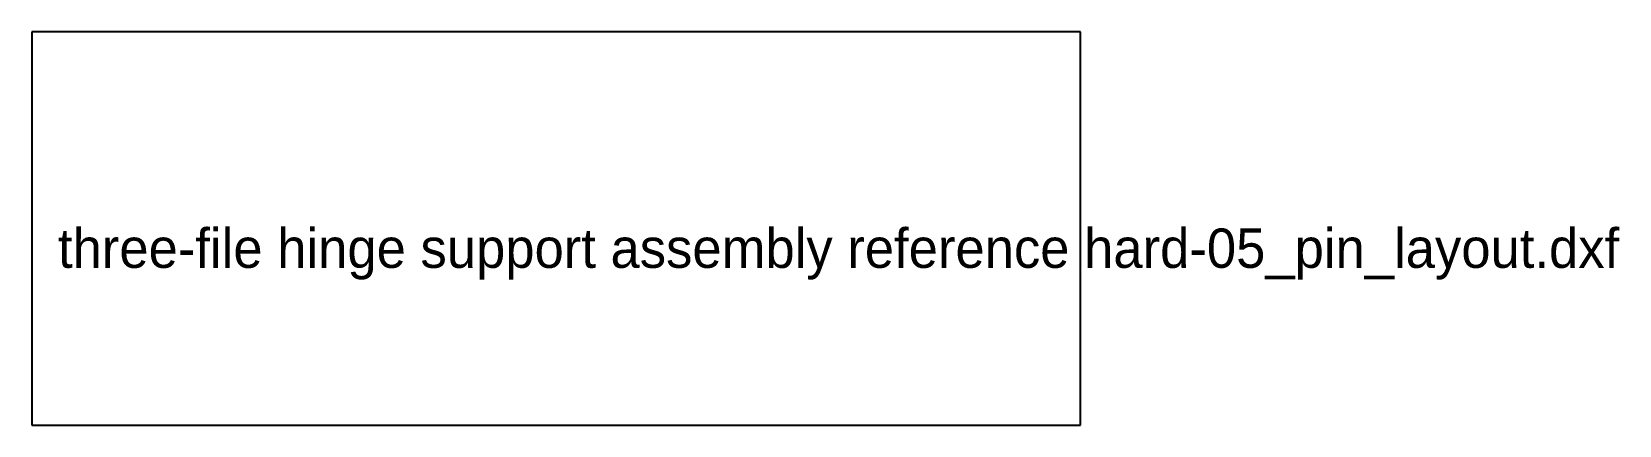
# Model space of a CAD drawing. Header units: millimetres. Extents: x 0 to 121, y 0 to 30.
import ezdxf

# ---------------------------------------------------------------- set-up
doc = ezdxf.new("R2010")
doc.units = ezdxf.units.MM
doc.layers.add('REFERENCE', color=252, linetype='Continuous')

msp = doc.modelspace()

# ---------------------------------------------------------------- linework, layer by layer
at = {"layer": 'REFERENCE'}
for p, q in [((80, 30), (0, 30)), ((0, 30), (0, 0)), ((80, 0), (80, 30)), ((0, 0), (80, 0))]:
    msp.add_line(p, q, dxfattribs=at)

# ---------------------------------------------------------------- texts
msp.add_text('three-file hinge support assembly reference hard-05_pin_layout.dxf', height=3, dxfattribs=at).set_placement((2, 12))

doc.saveas('drawing.dxf')
